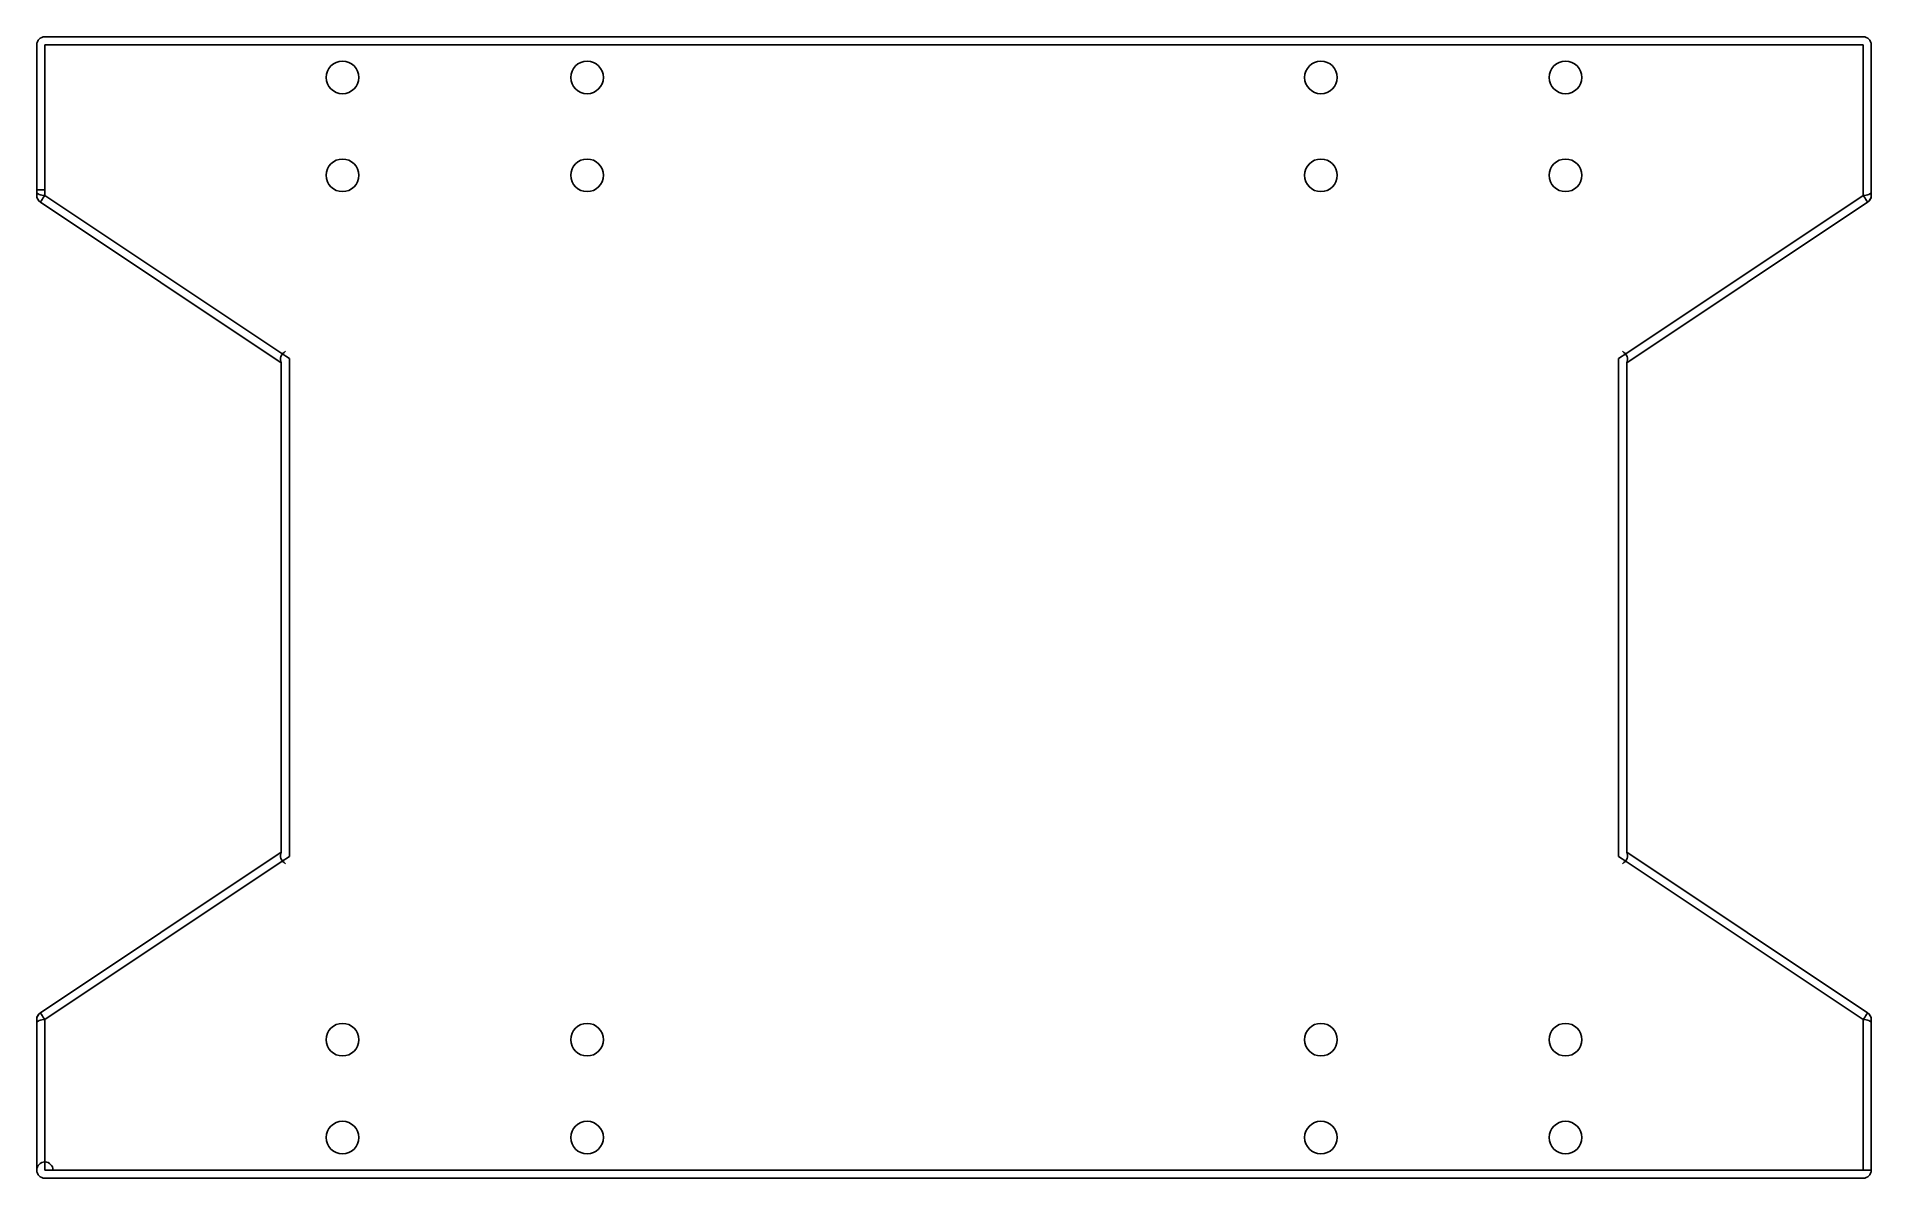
# Model space of a CAD drawing. Header units: millimetres. Extents: x -113 to 113, y -70 to 70.
import ezdxf

# ---------------------------------------------------------------- set-up
doc = ezdxf.new("R2010")
doc.units = ezdxf.units.MM
doc.layers.add('Body', color=7, linetype='CONTINUOUS')

msp = doc.modelspace()

# ---------------------------------------------------------------- linework, layer by layer
at = {"layer": 'Body'}
for p, q in [((-111.5, 70, 4), (111.5, 70, 4)), ((-111.5, 70, 4), (111.5, 70, 4)), ((-111.5, 70, 4), (-111.5, 70)), ((-111.5, 70), (111.5, 70)), ((-111.5, 70), (111.5, 70)), ((-111.5, 70, 4), (-111.5, 70)), ((111.5, 70), (111.5, 70, 4)), ((111.5, 70), (111.5, 70, 4)), ((-112.5, 51.2019, 4), (-112.5, 69, 4)), ((-112.5, 50.5352), (-112.5, 69)), ((-112.5, 69, 4), (-112.5, 69)), ((-112.5, 51.2019, 4), (-112.5, 69, 4)), ((-112.5, 50.5352), (-112.5, 69)), ((-112.5, 69, 4), (-112.5, 69)), ((-111.5, 51.2019, 5), (-111.5, 69, 5)), ((-111.5, 69, 5), (111.5, 69, 5)), ((-111.5, 51.2019, 5), (-111.5, 69, 5)), ((-111.5, 69, 5), (111.5, 69, 5)), ((111.5, 69, 5), (111.5, 51.2019, 5)), ((111.5, 69, 5), (111.5, 51.2019, 5)), ((112.5, 69, 4), (112.5, 51.2019, 4)), ((112.5, 69), (112.5, 50.5352)), ((112.5, 69), (112.5, 69, 4)), ((112.5, 69, 4), (112.5, 51.2019, 4)), ((112.5, 69), (112.5, 50.5352)), ((112.5, 69), (112.5, 69, 4)), ((-73, 65, 5), (-73, 65)), ((-73, 65, 5), (-73, 65)), ((-43, 65, 5), (-43, 65)), ((-43, 65, 5), (-43, 65)), ((47, 65, 5), (47, 65)), ((47, 65, 5), (47, 65)), ((77, 65, 5), (77, 65)), ((77, 65, 5), (77, 65)), ((-73, 53, 5), (-73, 53)), ((-73, 53, 5), (-73, 53)), ((-43, 53, 5), (-43, 53)), ((-43, 53, 5), (-43, 53)), ((47, 53, 5), (47, 53)), ((47, 53, 5), (47, 53)), ((77, 53, 5), (77, 53)), ((77, 53, 5), (77, 53)), ((-112.5, 50.5352), (-112.5, 50.5352, 4)), ((-112.5, 50.5352), (-112.5, 50.5352, 4)), ((-82.5, 30, 4), (-112.055, 49.7031, 4)), ((-82.5, 30, 4), (-112.055, 49.7031, 4)), ((-112.055, 49.7031), (-112.055, 49.7031, 4)), ((-82.5, 30), (-112.055, 49.7031)), ((-82.5, 30), (-112.055, 49.7031)), ((-112.055, 49.7031), (-112.055, 49.7031, 4)), ((-81.9453, 30.8321, 5), (-111.5, 50.5352, 5)), ((-81.9453, 30.8321, 5), (-111.5, 50.5352, 5)), ((111.5, 50.5352, 5), (82.5, 31.2019, 5)), ((111.5, 50.5352, 5), (82.5, 31.2019, 5)), ((112.055, 49.7031, 4), (82.5, 30, 4)), ((112.055, 49.7031, 4), (82.5, 30, 4)), ((112.055, 49.7031), (82.5, 30)), ((112.055, 49.7031), (82.5, 30)), ((112.055, 49.7031, 4), (112.055, 49.7031)), ((112.055, 49.7031, 4), (112.055, 49.7031)), ((112.5, 50.5352, 4), (112.5, 50.5352)), ((112.5, 50.5352, 4), (112.5, 50.5352)), ((-82.5, -30, 4), (-82.5, 30, 4)), ((-82.5, 30), (-82.5, 30, 4)), ((-82.5, -30, 4), (-82.5, 30, 4)), ((-82.5, -30), (-82.5, 30)), ((-82.5, 30), (-82.5, 30, 4)), ((-82.5, -30), (-82.5, 30)), ((-81.5, 30.5352, 5), (-81.9453, 30.8321, 5)), ((-81.5, 30.5352, 5), (-81.9453, 30.8321, 5)), ((-81.5, 29.3333, 5), (-81.5, 30.5352, 5)), ((-81.5, 29.3333, 5), (-81.5, 30.5352, 5)), ((-81.5, -30, 5), (-81.5, 29.3333, 5)), ((-81.5, -30, 5), (-81.5, 29.3333, 5)), ((82.5, 31.2019, 5), (81.5, 30.5352, 5)), ((82.5, 31.2019, 5), (81.5, 30.5352, 5)), ((81.5, 30.5352, 5), (81.5, 30, 5)), ((81.5, 30.5352, 5), (81.5, 30, 5)), ((81.5, 30, 5), (81.5, -29.3333, 5)), ((81.5, 30, 5), (81.5, -29.3333, 5)), ((82.5, 30, 4), (82.5, -30, 4)), ((82.5, 30, 4), (82.5, -30, 4)), ((82.5, 30), (82.5, -30)), ((82.5, 30), (82.5, 30, 4)), ((82.5, 30), (82.5, 30, 4)), ((82.5, 30), (82.5, -30)), ((-112.055, -49.7031, 4), (-82.5, -30, 4)), ((-112.055, -49.7031, 4), (-82.5, -30, 4)), ((-112.055, -49.7031), (-82.5, -30)), ((-112.055, -49.7031), (-82.5, -30)), ((-111.5, -50.5352, 5), (-82.5, -31.2019, 5)), ((-111.5, -50.5352, 5), (-82.5, -31.2019, 5)), ((-82.5, -30), (-82.5, -30, 4)), ((-82.5, -30), (-82.5, -30, 4)), ((-82.5, -31.2019, 5), (-81.5, -30.5352, 5)), ((-82.5, -31.2019, 5), (-81.5, -30.5352, 5)), ((-81.5, -30.5352, 5), (-81.5, -30, 5)), ((-81.5, -30.5352, 5), (-81.5, -30, 5)), ((81.5, -29.3333, 5), (81.5, -30.5352, 5)), ((81.5, -29.3333, 5), (81.5, -30.5352, 5)), ((81.5, -30.5352, 5), (81.9453, -30.8321, 5)), ((81.5, -30.5352, 5), (81.9453, -30.8321, 5)), ((81.9453, -30.8321, 5), (111.5, -50.5352, 5)), ((81.9453, -30.8321, 5), (111.5, -50.5352, 5)), ((82.5, -30, 4), (112.055, -49.7031, 4)), ((82.5, -30, 4), (112.055, -49.7031, 4)), ((82.5, -30), (82.5, -30, 4)), ((82.5, -30), (112.055, -49.7031)), ((82.5, -30), (82.5, -30, 4)), ((82.5, -30), (112.055, -49.7031)), ((-112.5, -69), (-112.5, -50.5352)), ((-112.5, -50.5352, 4), (-112.5, -50.5352)), ((-112.5, -69), (-112.5, -50.5352)), ((-112.5, -50.5352, 4), (-112.5, -50.5352)), ((-112.055, -49.7031, 4), (-112.055, -49.7031)), ((-112.055, -49.7031, 4), (-112.055, -49.7031)), ((112.055, -49.7031), (112.055, -49.7031, 4)), ((112.055, -49.7031), (112.055, -49.7031, 4)), ((112.5, -50.5352), (112.5, -69)), ((112.5, -50.5352), (112.5, -50.5352, 4)), ((112.5, -50.5352), (112.5, -69)), ((112.5, -50.5352), (112.5, -50.5352, 4)), ((-73, -53, 5), (-73, -53)), ((-73, -53, 5), (-73, -53)), ((-43, -53, 5), (-43, -53)), ((-43, -53, 5), (-43, -53)), ((47, -53, 5), (47, -53)), ((47, -53, 5), (47, -53)), ((77, -53, 5), (77, -53)), ((77, -53, 5), (77, -53)), ((-73, -65, 5), (-73, -65)), ((-73, -65, 5), (-73, -65)), ((-43, -65, 5), (-43, -65)), ((-43, -65, 5), (-43, -65)), ((47, -65, 5), (47, -65)), ((47, -65, 5), (47, -65)), ((77, -65, 5), (77, -65)), ((77, -65, 5), (77, -65)), ((-112.5, -69), (-112.5, -69, 4)), ((-112.5, -69), (-112.5, -69, 4)), ((111.5, -69, 5), (-111.5, -69, 5)), ((111.5, -69, 5), (-111.5, -69, 5)), ((112.5, -69, 4), (112.5, -69)), ((112.5, -69, 4), (112.5, -69)), ((111.5, -70, 4), (-111.5, -70, 4)), ((111.5, -70, 4), (-111.5, -70, 4)), ((-111.5, -70), (-111.5, -70, 4)), ((111.5, -70), (-111.5, -70)), ((111.5, -70), (-111.5, -70)), ((-111.5, -70), (-111.5, -70, 4)), ((111.5, -70, 4), (111.5, -70)), ((111.5, -70, 4), (111.5, -70))]:
    msp.add_line(p, q, dxfattribs=at)
for centre in [(-75, 65), (-75, 65), (-75, 65), (-75, 65), (-45, 65), (-45, 65), (-45, 65), (-45, 65), (45, 65), (45, 65), (45, 65), (45, 65), (75, 65), (75, 65), (75, 65), (75, 65), (-75, 53), (-75, 53), (-75, 53), (-75, 53), (-45, 53), (-45, 53), (-45, 53), (-45, 53), (45, 53), (45, 53), (45, 53), (45, 53), (75, 53), (75, 53), (75, 53), (75, 53), (-75, -53), (-75, -53), (-75, -53), (-75, -53), (-45, -53), (-45, -53), (-45, -53), (-45, -53), (45, -53), (45, -53), (45, -53), (45, -53), (75, -53), (75, -53), (75, -53), (75, -53), (-75, -65), (-75, -65), (-75, -65), (-75, -65), (-45, -65), (-45, -65), (-45, -65), (-45, -65), (45, -65), (45, -65), (45, -65), (45, -65), (75, -65), (75, -65), (75, -65), (75, -65)]:
    msp.add_circle(centre, 2, dxfattribs=at)
for centre, radius, start, end in [((-111.5, 69, 4), 1, 90, 180), ((-111.5, 69), 1, 90, 180), ((-111.5, 69, 4), 1, 90, 180), ((-111.5, 69), 1, 90, 180), ((111.5, 69, 4), 1, 0, 90), ((111.5, 69, 4), 1, 0, 90), ((111.5, 69, 4), 1, 0, 90), ((111.5, 69), 1, 0, 90), ((111.5, 69), 1, 0, 90), ((111.5, 69, 4), 1, 0, 90), ((-111.5, 69, 4), 0, 180, 0), ((-111.5, 69, 4), 0, 90, 0), ((-111.5, 69, 4), 0, 180, 0), ((-111.5, 69, 4), 0, 90, 0), ((111.5, 69, 4), 0, 0, 0), ((111.5, 69, 4), 0, 0, 0), ((-111.5, 50.5352, 4), 1, 180, -123.69), ((-111.5, 50.5352), 1, 180, -123.69), ((-111.5, 50.5352), 1, 180, -123.69), ((-111.5, 50.5352, 4), 1, 180, -123.69), ((111.5, 51.2019, 4), 0, 0, 0), ((111.5, 51.2019, 4), 0, 0, 0), ((111.5, 50.5352), 1, -56.3099, 0), ((111.5, 50.5352), 1, -56.3099, 0), ((-81.9453, 30.8321, 4), 0, -123.69, 0), ((-81.9453, 30.8321, 4), 0, -123.69, 0), ((81.5, 30, 4), 0, 0, 0), ((81.5, 30, 4), 0, 0, 0), ((-81.5, -30, 4), 0, 180, 0), ((-81.5, -30, 4), 0, 180, 0), ((81.9453, -30.8321, 4), 0, 56.3099, 0), ((81.9453, -30.8321, 4), 0, 56.3099, 0), ((-111.5, -50.5352), 1, 123.69, 180), ((-111.5, -50.5352), 1, 123.69, 180), ((111.5, -50.5352, 4), 1, 0, 56.3099), ((111.5, -50.5352), 1, 0, 56.3099), ((111.5, -50.5352), 1, 0, 56.3099), ((111.5, -50.5352, 4), 1, 0, 56.3099), ((-111.5, -69, 4), 1, 0, -90), ((-111.5, -69, 4), 1, 0, -90), ((-111.5, -69, 4), 1, 180, -90), ((-111.5, -69), 1, 180, -90), ((-111.5, -69), 1, 180, -90), ((-111.5, -69, 4), 1, 180, -90), ((-111.5, -69, 4), 0, 180, 0), ((-111.5, -69, 4), 0, 180, 0), ((111.5, -69, 4), 0, -90, 0), ((111.5, -69, 4), 0, -90, 0), ((111.5, -69, 4), 1, -90, 0), ((111.5, -69), 1, -90, 0), ((111.5, -69, 4), 1, -90, 0), ((111.5, -69), 1, -90, 0)]:
    msp.add_arc(centre, radius, start, end, dxfattribs=at)
for centre, major_axis, start_param, end_param in [((-81.5, 30.5352, 4), (-1, -0.5352), 4.71239, 0), ((-81.5, 30.5352, 4), (-1, -0.5352), 4.71239, 0), ((81.5, 30.5352, 4), (1, -0.5352), 0, -4.71239), ((81.5, 30.5352, 4), (1, -0.5352), 0, -4.71239), ((-81.5, -30.5352, 4), (-1, 0.5352), 0, -4.71239), ((-81.5, -30.5352, 4), (-1, 0.5352), 0, -4.71239), ((81.5, -30.5352, 4), (1, 0.5352), 4.71239, 0), ((81.5, -30.5352, 4), (1, 0.5352), 4.71239, 0)]:
    msp.add_ellipse(centre, major_axis=major_axis, ratio=0.881675, start_param=start_param, end_param=end_param, dxfattribs=at)
for points, knots in [([(-111.5, 51.2019, 5), (-111.734, 51.2019, 5.0032), (-112.012, 51.2019, 4.906), (-112.207, 51.2019, 4.7071), (-112.406, 51.2019, 4.5117), (-112.503, 51.2019, 4.2345), (-112.5, 51.2019, 4)], [0, 0, 0, 0, 0.289361, 0.289361, 0.289361, 0.578721, 0.578721, 0.578721, 0.578721]), ([(-111.5, 51.2019, 5), (-111.734, 51.2019, 5.0032), (-112.012, 51.2019, 4.906), (-112.207, 51.2019, 4.7071), (-112.406, 51.2019, 4.5117), (-112.503, 51.2019, 4.2345), (-112.5, 51.2019, 4)], [0, 0, 0, 0, 0.289361, 0.289361, 0.289361, 0.578721, 0.578721, 0.578721, 0.578721]), ([(-111.5, 50.5352, 5), (-111.734, 50.5338, 5.0029), (-112.012, 50.576, 4.9153), (-112.207, 50.6622, 4.7361), (-112.406, 50.747, 4.56), (-112.503, 50.8673, 4.3103), (-112.5, 50.969, 4.099)], [0, 0, 0, 0, 0.577122, 0.577122, 0.577122, 1.15424, 1.15424, 1.15424, 1.15424]), ([(-111.5, 50.5352, 5), (-111.734, 50.5338, 5.0029), (-112.012, 50.576, 4.9153), (-112.207, 50.6622, 4.7361), (-112.406, 50.747, 4.56), (-112.503, 50.8673, 4.3103), (-112.5, 50.969, 4.099)], [0, 0, 0, 0, 0.577122, 0.577122, 0.577122, 1.15424, 1.15424, 1.15424, 1.15424]), ([(-112.5, 50.5352, 4), (-112.5, 50.5347, 4.0624), (-112.5, 50.5833, 4.1239), (-112.5, 50.6654, 4.1498), (-112.5, 50.7466, 4.176), (-112.5, 50.8608, 4.1672), (-112.5, 50.969, 4.099)], [4, 4, 4, 4, 4.57712, 4.57712, 4.57712, 5.15424, 5.15424, 5.15424, 5.15424]), ([(-112.5, 50.5352, 4), (-112.5, 50.5347, 4.0624), (-112.5, 50.5833, 4.1239), (-112.5, 50.6654, 4.1498), (-112.5, 50.7466, 4.176), (-112.5, 50.8608, 4.1672), (-112.5, 50.969, 4.099)], [4, 4, 4, 4, 4.57712, 4.57712, 4.57712, 5.15424, 5.15424, 5.15424, 5.15424]), ([(-112.055, 49.7031, 4), (-112.055, 49.703, 4.236), (-112.012, 49.7753, 4.475), (-111.922, 49.9201, 4.6664), (-111.831, 50.0633, 4.8562), (-111.693, 50.2843, 4.9989), (-111.5, 50.5352, 5)], [4, 4, 4, 4, 4.57712, 4.57712, 4.57712, 5.15424, 5.15424, 5.15424, 5.15424]), ([(-112.055, 49.7031, 4), (-112.055, 49.703, 4.236), (-112.012, 49.7753, 4.475), (-111.922, 49.9201, 4.6664), (-111.831, 50.0633, 4.8562), (-111.693, 50.2843, 4.9989), (-111.5, 50.5352, 5)], [4, 4, 4, 4, 4.57712, 4.57712, 4.57712, 5.15424, 5.15424, 5.15424, 5.15424]), ([(111.5, 50.5352, 5), (111.734, 50.5338, 5.0029), (112.012, 50.576, 4.9153), (112.207, 50.6622, 4.7361), (112.406, 50.747, 4.56), (112.503, 50.8673, 4.3103), (112.5, 50.969, 4.099)], [0, 0, 0, 0, 0.289361, 0.289361, 0.289361, 0.578721, 0.578721, 0.578721, 0.578721]), ([(111.5, 50.5352, 5), (111.734, 50.5338, 5.0029), (112.012, 50.576, 4.9153), (112.207, 50.6622, 4.7361), (112.406, 50.747, 4.56), (112.503, 50.8673, 4.3103), (112.5, 50.969, 4.099)], [0, 0, 0, 0, 0.289361, 0.289361, 0.289361, 0.578721, 0.578721, 0.578721, 0.578721]), ([(111.5, 50.5352, 5), (111.693, 50.2843, 4.9989), (111.831, 50.0633, 4.8562), (111.922, 49.9201, 4.6664), (112.012, 49.7753, 4.475), (112.055, 49.703, 4.236), (112.055, 49.7031, 4)], [23.9477, 23.9477, 23.9477, 23.9477, 24.5248, 24.5248, 24.5248, 25.1019, 25.1019, 25.1019, 25.1019]), ([(111.5, 50.5352, 5), (111.693, 50.2843, 4.9989), (111.831, 50.0633, 4.8562), (111.922, 49.9201, 4.6664), (112.012, 49.7753, 4.475), (112.055, 49.703, 4.236), (112.055, 49.7031, 4)], [23.9477, 23.9477, 23.9477, 23.9477, 24.5248, 24.5248, 24.5248, 25.1019, 25.1019, 25.1019, 25.1019]), ([(112.055, 49.7031, 4), (112.186, 49.7899, 4), (112.303, 49.9155, 4), (112.382, 50.0633, 4), (112.461, 50.2107, 4), (112.501, 50.378, 4), (112.5, 50.5352, 4)], [0, 0, 0, 0, 0.577122, 0.577122, 0.577122, 1.15424, 1.15424, 1.15424, 1.15424]), ([(112.055, 49.7031, 4), (112.186, 49.7899, 4), (112.303, 49.9155, 4), (112.382, 50.0633, 4), (112.461, 50.2107, 4), (112.501, 50.378, 4), (112.5, 50.5352, 4)], [0, 0, 0, 0, 0.577122, 0.577122, 0.577122, 1.15424, 1.15424, 1.15424, 1.15424]), ([(112.5, 50.969, 4.099), (112.5, 50.8608, 4.1672), (112.5, 50.7466, 4.176), (112.5, 50.6654, 4.1498), (112.5, 50.5833, 4.1239), (112.5, 50.5347, 4.0624), (112.5, 50.5352, 4)], [23.9477, 23.9477, 23.9477, 23.9477, 24.5248, 24.5248, 24.5248, 25.1019, 25.1019, 25.1019, 25.1019]), ([(112.5, 50.969, 4.099), (112.5, 50.8608, 4.1672), (112.5, 50.7466, 4.176), (112.5, 50.6654, 4.1498), (112.5, 50.5833, 4.1239), (112.5, 50.5347, 4.0624), (112.5, 50.5352, 4)], [23.9477, 23.9477, 23.9477, 23.9477, 24.5248, 24.5248, 24.5248, 25.1019, 25.1019, 25.1019, 25.1019]), ([(-111.5, -50.5352, 5), (-111.734, -50.5338, 5.0029), (-112.012, -50.5753, 4.915), (-112.207, -50.6602, 4.7351), (-112.406, -50.7436, 4.5583), (-112.503, -50.8619, 4.3077), (-112.5, -50.9619, 4.0956)], [0, 0, 0, 0, 9.142, 9.142, 9.142, 18.284, 18.284, 18.284, 18.284]), ([(-111.5, -50.5352, 5), (-111.734, -50.5338, 5.0029), (-112.012, -50.5753, 4.915), (-112.207, -50.6602, 4.7351), (-112.406, -50.7436, 4.5583), (-112.503, -50.8619, 4.3077), (-112.5, -50.9619, 4.0956)], [0, 0, 0, 0, 9.142, 9.142, 9.142, 18.284, 18.284, 18.284, 18.284]), ([(-112.055, -49.7031, 4), (-112.186, -49.7899, 4), (-112.303, -49.9155, 4), (-112.382, -50.0633, 4), (-112.461, -50.2107, 4), (-112.501, -50.378, 4), (-112.5, -50.5352, 4)], [0, 0, 0, 0, 0.623556, 0.623556, 0.623556, 1.24711, 1.24711, 1.24711, 1.24711]), ([(-112.055, -49.7031, 4), (-112.186, -49.7899, 4), (-112.303, -49.9155, 4), (-112.382, -50.0633, 4), (-112.461, -50.2107, 4), (-112.501, -50.378, 4), (-112.5, -50.5352, 4)], [0, 0, 0, 0, 0.623556, 0.623556, 0.623556, 1.24711, 1.24711, 1.24711, 1.24711]), ([(-112.5, -50.9619, 4.0956), (-112.5, -50.8604, 4.1657), (-112.5, -50.7463, 4.1761), (-112.5, -50.6653, 4.1497), (-112.5, -50.5833, 4.1239), (-112.5, -50.5346, 4.0623), (-112.5, -50.5352, 4)], [23.8548, 23.8548, 23.8548, 23.8548, 24.4784, 24.4784, 24.4784, 25.1019, 25.1019, 25.1019, 25.1019]), ([(-112.5, -50.9619, 4.0956), (-112.5, -50.8604, 4.1657), (-112.5, -50.7463, 4.1761), (-112.5, -50.6653, 4.1497), (-112.5, -50.5833, 4.1239), (-112.5, -50.5346, 4.0623), (-112.5, -50.5352, 4)], [23.8548, 23.8548, 23.8548, 23.8548, 24.4784, 24.4784, 24.4784, 25.1019, 25.1019, 25.1019, 25.1019]), ([(-112.5, -69, 4), (-112.5, -66.0344, 4), (-112.5, -63.0673, 4), (-112.5, -60.0988, 4), (-112.5, -58.6129, 4), (-112.5, -57.1259, 4), (-112.5, -55.6381, 4.0001), (-112.5, -54.1537, 4.0011), (-112.5, -52.6676, 3.9976), (-112.5, -51.2755, 4.0027), (-112.5, -51.1776, 4.0033), (-112.5, -51.132, 4.0075), (-112.5, -51.0897, 4.0219), (-112.5, -51.0485, 4.0362), (-112.5, -51.013, 4.0607), (-112.5, -50.9619, 4.0956)], [5.5708, 5.5708, 5.5708, 5.5708, 14.3999, 14.3999, 14.3999, 18.8144, 18.8144, 18.8144, 23.2289, 23.2289, 23.2289, 23.5419, 23.5419, 23.5419, 23.8548, 23.8548, 23.8548, 23.8548]), ([(-112.5, -69, 4), (-112.5, -66.0344, 4), (-112.5, -63.0673, 4), (-112.5, -60.0988, 4), (-112.5, -58.6129, 4), (-112.5, -57.1259, 4), (-112.5, -55.6381, 4.0001), (-112.5, -54.1537, 4.0011), (-112.5, -52.6676, 3.9976), (-112.5, -51.2755, 4.0027), (-112.5, -51.1776, 4.0033), (-112.5, -51.132, 4.0075), (-112.5, -51.0897, 4.0219), (-112.5, -51.0485, 4.0362), (-112.5, -51.013, 4.0607), (-112.5, -50.9619, 4.0956)], [5.5708, 5.5708, 5.5708, 5.5708, 14.3999, 14.3999, 14.3999, 18.8144, 18.8144, 18.8144, 23.2289, 23.2289, 23.2289, 23.5419, 23.5419, 23.5419, 23.8548, 23.8548, 23.8548, 23.8548]), ([(-111.5, -50.5352, 5), (-111.692, -50.2845, 4.9991), (-111.831, -50.0629, 4.856), (-111.922, -49.92, 4.6662), (-112.012, -49.7753, 4.4748), (-112.055, -49.703, 4.2359), (-112.055, -49.7031, 4)], [23.8548, 23.8548, 23.8548, 23.8548, 24.4784, 24.4784, 24.4784, 25.1019, 25.1019, 25.1019, 25.1019]), ([(-111.5, -50.5352, 5), (-111.692, -50.2845, 4.9991), (-111.831, -50.0629, 4.856), (-111.922, -49.92, 4.6662), (-112.012, -49.7753, 4.4748), (-112.055, -49.703, 4.2359), (-112.055, -49.7031, 4)], [23.8548, 23.8548, 23.8548, 23.8548, 24.4784, 24.4784, 24.4784, 25.1019, 25.1019, 25.1019, 25.1019]), ([(-111.5, -69, 5), (-111.5, -66.0336, 5), (-111.5, -63.0672, 5), (-111.5, -60.1008, 5), (-111.5, -58.6174, 5), (-111.5, -57.1339, 5), (-111.5, -55.6504, 5), (-111.5, -54.1649, 5), (-111.5, -52.6877, 5), (-111.5, -51.2019, 5), (-111.5, -50.9889, 5), (-111.5, -50.7835, 5), (-111.5, -50.5352, 5)], [5.5708, 5.5708, 5.5708, 5.5708, 14.3999, 14.3999, 14.3999, 18.8144, 18.8144, 18.8144, 23.2289, 23.2289, 23.2289, 23.8548, 23.8548, 23.8548, 23.8548]), ([(-111.5, -69, 5), (-111.5, -66.0336, 5), (-111.5, -63.0672, 5), (-111.5, -60.1008, 5), (-111.5, -58.6174, 5), (-111.5, -57.1339, 5), (-111.5, -55.6504, 5), (-111.5, -54.1649, 5), (-111.5, -52.6877, 5), (-111.5, -51.2019, 5), (-111.5, -50.9889, 5), (-111.5, -50.7835, 5), (-111.5, -50.5352, 5)], [5.5708, 5.5708, 5.5708, 5.5708, 14.3999, 14.3999, 14.3999, 18.8144, 18.8144, 18.8144, 23.2289, 23.2289, 23.2289, 23.8548, 23.8548, 23.8548, 23.8548]), ([(112.055, -49.7031, 4), (112.055, -49.703, 4.2359), (112.012, -49.7753, 4.4748), (111.922, -49.92, 4.6662), (111.831, -50.0629, 4.856), (111.692, -50.2845, 4.9991), (111.5, -50.5352, 5)], [4, 4, 4, 4, 4.62356, 4.62356, 4.62356, 5.24711, 5.24711, 5.24711, 5.24711]), ([(112.055, -49.7031, 4), (112.055, -49.703, 4.2359), (112.012, -49.7753, 4.4748), (111.922, -49.92, 4.6662), (111.831, -50.0629, 4.856), (111.692, -50.2845, 4.9991), (111.5, -50.5352, 5)], [4, 4, 4, 4, 4.62356, 4.62356, 4.62356, 5.24711, 5.24711, 5.24711, 5.24711]), ([(111.5, -50.5352, 5), (111.734, -50.5338, 5.0029), (112.012, -50.5753, 4.915), (112.207, -50.6602, 4.7351), (112.406, -50.7436, 4.5583), (112.503, -50.8619, 4.3077), (112.5, -50.9619, 4.0956)], [0, 0, 0, 0, 0.623556, 0.623556, 0.623556, 1.24711, 1.24711, 1.24711, 1.24711]), ([(111.5, -50.5352, 5), (111.734, -50.5338, 5.0029), (112.012, -50.5753, 4.915), (112.207, -50.6602, 4.7351), (112.406, -50.7436, 4.5583), (112.503, -50.8619, 4.3077), (112.5, -50.9619, 4.0956)], [0, 0, 0, 0, 0.623556, 0.623556, 0.623556, 1.24711, 1.24711, 1.24711, 1.24711]), ([(111.5, -50.5352, 5), (111.5, -50.7835, 5), (111.5, -50.9889, 5), (111.5, -51.2019, 5), (111.5, -52.6877, 5), (111.5, -54.1649, 5), (111.5, -55.6504, 5), (111.5, -57.1339, 5), (111.5, -58.6174, 5), (111.5, -60.1008, 5), (111.5, -63.0672, 5), (111.5, -66.0336, 5), (111.5, -69, 5)], [5.24711, 5.24711, 5.24711, 5.24711, 5.873, 5.873, 5.873, 10.2875, 10.2875, 10.2875, 14.7021, 14.7021, 14.7021, 23.5311, 23.5311, 23.5311, 23.5311]), ([(111.5, -50.5352, 5), (111.5, -50.7835, 5), (111.5, -50.9889, 5), (111.5, -51.2019, 5), (111.5, -52.6877, 5), (111.5, -54.1649, 5), (111.5, -55.6504, 5), (111.5, -57.1339, 5), (111.5, -58.6174, 5), (111.5, -60.1008, 5), (111.5, -63.0672, 5), (111.5, -66.0336, 5), (111.5, -69, 5)], [5.24711, 5.24711, 5.24711, 5.24711, 5.873, 5.873, 5.873, 10.2875, 10.2875, 10.2875, 14.7021, 14.7021, 14.7021, 23.5311, 23.5311, 23.5311, 23.5311]), ([(112.5, -50.5352, 4), (112.5, -50.5346, 4.0623), (112.5, -50.5833, 4.1239), (112.5, -50.6653, 4.1497), (112.5, -50.7463, 4.1761), (112.5, -50.8604, 4.1657), (112.5, -50.9619, 4.0956)], [4, 4, 4, 4, 4.62356, 4.62356, 4.62356, 5.24711, 5.24711, 5.24711, 5.24711]), ([(112.5, -50.5352, 4), (112.5, -50.5346, 4.0623), (112.5, -50.5833, 4.1239), (112.5, -50.6653, 4.1497), (112.5, -50.7463, 4.1761), (112.5, -50.8604, 4.1657), (112.5, -50.9619, 4.0956)], [4, 4, 4, 4, 4.62356, 4.62356, 4.62356, 5.24711, 5.24711, 5.24711, 5.24711]), ([(112.5, -50.9619, 4.0956), (112.5, -51.013, 4.0607), (112.5, -51.0485, 4.0362), (112.5, -51.0897, 4.0219), (112.5, -51.132, 4.0075), (112.5, -51.1776, 4.0033), (112.5, -51.2755, 4.0027), (112.5, -52.6676, 3.9976), (112.5, -54.1537, 4.0011), (112.5, -55.6381, 4.0001), (112.5, -57.1259, 4), (112.5, -58.6129, 4), (112.5, -60.0988, 4), (112.5, -63.0673, 4), (112.5, -66.0344, 4), (112.5, -69, 4)], [5.24711, 5.24711, 5.24711, 5.24711, 5.56006, 5.56006, 5.56006, 5.873, 5.873, 5.873, 10.2875, 10.2875, 10.2875, 14.7021, 14.7021, 14.7021, 23.5311, 23.5311, 23.5311, 23.5311]), ([(112.5, -50.9619, 4.0956), (112.5, -51.013, 4.0607), (112.5, -51.0485, 4.0362), (112.5, -51.0897, 4.0219), (112.5, -51.132, 4.0075), (112.5, -51.1776, 4.0033), (112.5, -51.2755, 4.0027), (112.5, -52.6676, 3.9976), (112.5, -54.1537, 4.0011), (112.5, -55.6381, 4.0001), (112.5, -57.1259, 4), (112.5, -58.6129, 4), (112.5, -60.0988, 4), (112.5, -63.0673, 4), (112.5, -66.0344, 4), (112.5, -69, 4)], [5.24711, 5.24711, 5.24711, 5.24711, 5.56006, 5.56006, 5.56006, 5.873, 5.873, 5.873, 10.2875, 10.2875, 10.2875, 14.7021, 14.7021, 14.7021, 23.5311, 23.5311, 23.5311, 23.5311]), ([(111.5, -69, 5), (111.734, -69, 5.0032), (112.012, -69, 4.906), (112.207, -69, 4.7071), (112.406, -69, 4.5117), (112.503, -69, 4.2345), (112.5, -69, 4)], [0, 0, 0, 0, 9.142, 9.142, 9.142, 18.284, 18.284, 18.284, 18.284]), ([(111.5, -69, 5), (111.734, -69, 5.0032), (112.012, -69, 4.906), (112.207, -69, 4.7071), (112.406, -69, 4.5117), (112.503, -69, 4.2345), (112.5, -69, 4)], [0, 0, 0, 0, 9.142, 9.142, 9.142, 18.284, 18.284, 18.284, 18.284])]:
    msp.add_open_spline(points, degree=3, knots=knots, dxfattribs=at)
for points in [[(-112.5, 50.969, 4.099), (-112.5, 51.0756, 4.0308), (-112.5, 51.1362, 4.0003), (-112.5, 51.2019, 4)], [(-112.5, 50.969, 4.099), (-112.5, 51.0756, 4.0308), (-112.5, 51.1362, 4.0003), (-112.5, 51.2019, 4)], [(-111.5, 50.5352, 5), (-111.5, 50.784, 5), (-111.5, 50.9909, 5), (-111.5, 51.2019, 5)], [(-111.5, 50.5352, 5), (-111.5, 50.784, 5), (-111.5, 50.9909, 5), (-111.5, 51.2019, 5)], [(111.5, 51.2019, 5), (111.5, 50.9909, 5), (111.5, 50.784, 5), (111.5, 50.5352, 5)], [(111.5, 51.2019, 5), (111.5, 50.9909, 5), (111.5, 50.784, 5), (111.5, 50.5352, 5)], [(112.5, 51.2019, 4), (112.5, 51.1362, 4.0003), (112.5, 51.0756, 4.0308), (112.5, 50.969, 4.099)], [(112.5, 51.2019, 4), (112.5, 51.1362, 4.0003), (112.5, 51.0756, 4.0308), (112.5, 50.969, 4.099)]]:
    msp.add_open_spline(points, degree=3, dxfattribs=at)

doc.saveas('drawing.dxf')
